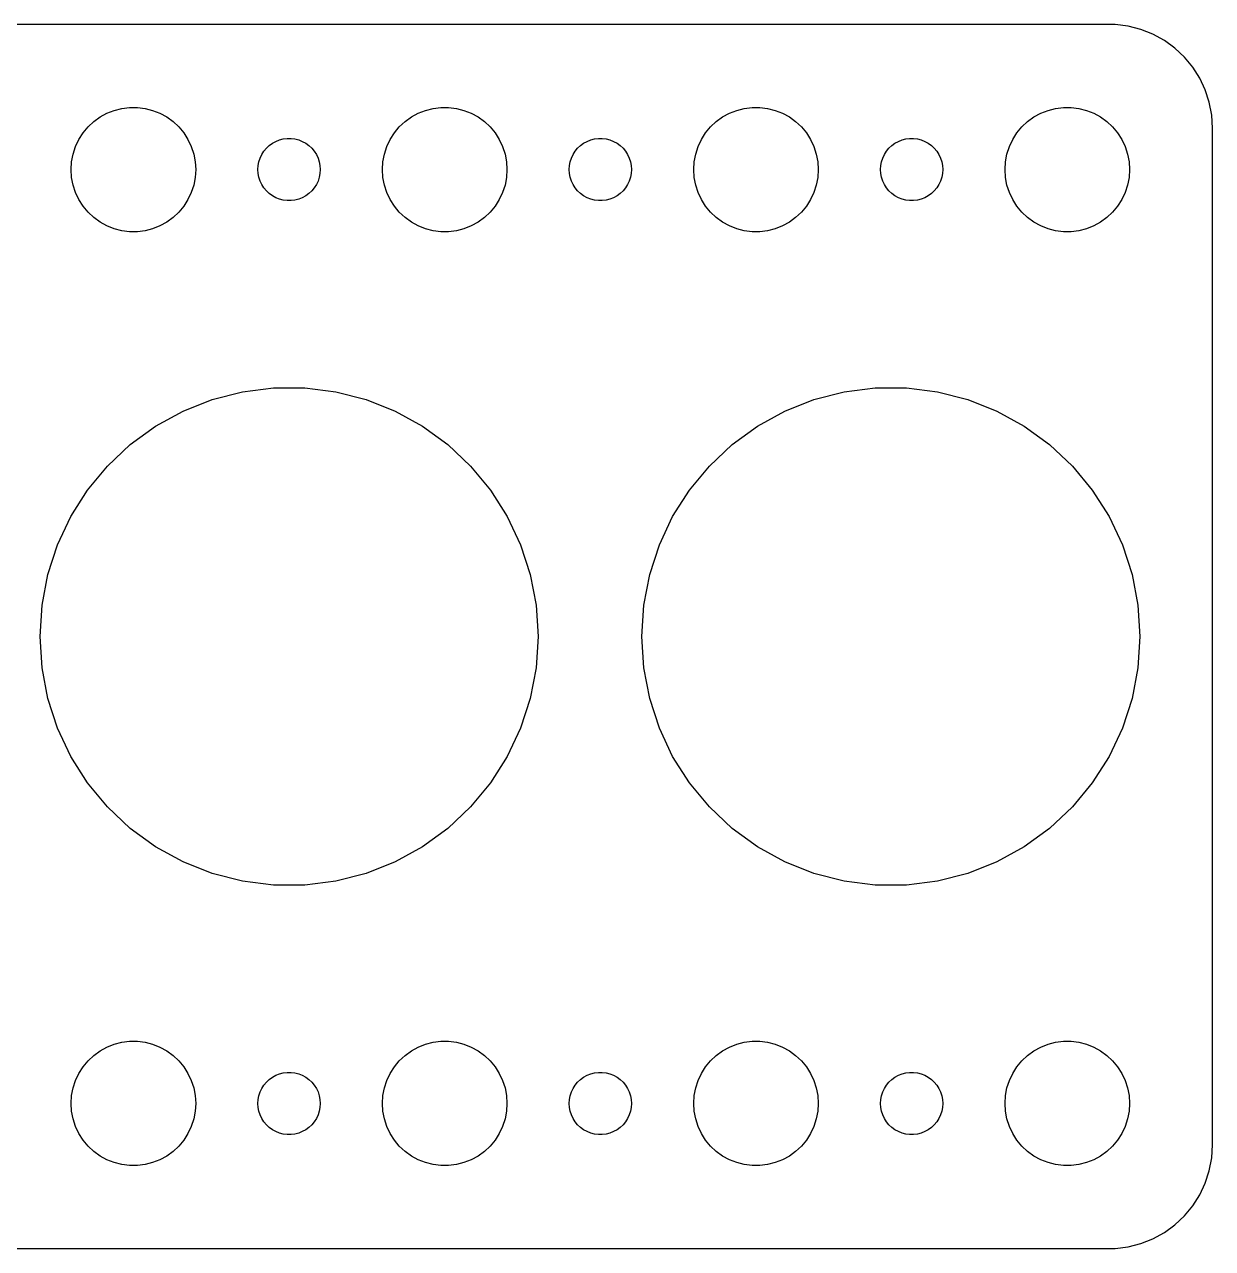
# Model space of a CAD drawing. Header units: metres. Extents: x -44.5 to 44.5, y -29.5 to 29.5.
# Drawn here: x -12.8 to 44.5, y -29.5 to 29.5 of the extents above; entities that cross this region are included whole.
import ezdxf

# ---------------------------------------------------------------- set-up
doc = ezdxf.new("R2010")
doc.units = ezdxf.units.M

msp = doc.modelspace()

# ---------------------------------------------------------------- linework, layer by layer
for p, q in [((39.8139, 29.4901), (-39.8139, 29.4901)), ((40.4369, 29.4114), (39.8139, 29.4901)), ((41.0451, 29.2553), (40.4369, 29.4114)), ((41.6289, 29.0241), (41.0451, 29.2553)), ((42.1791, 28.7216), (41.6289, 29.0241)), ((42.6871, 28.3526), (42.1791, 28.7216)), ((43.1448, 27.9227), (42.6871, 28.3526)), ((43.5451, 27.4389), (43.1448, 27.9227)), ((43.8815, 26.9088), (43.5451, 27.4389)), ((44.1489, 26.3406), (43.8815, 26.9088)), ((44.3429, 25.7434), (44.1489, 26.3406)), ((-8.42705, 25.3532), (-8.06213, 25.4469)), ((-8.06213, 25.4469), (-7.68837, 25.4941)), ((-7.68837, 25.4941), (-7.31161, 25.4941)), ((-7.31161, 25.4941), (-6.93785, 25.4469)), ((-6.93785, 25.4469), (-6.57294, 25.3532)), ((6.57294, 25.3532), (6.93785, 25.4469)), ((6.93785, 25.4469), (7.31161, 25.4941)), ((7.31161, 25.4941), (7.68837, 25.4941)), ((7.68837, 25.4941), (8.06213, 25.4469)), ((8.06213, 25.4469), (8.42705, 25.3532)), ((21.5729, 25.3532), (21.9379, 25.4469)), ((21.9379, 25.4469), (22.3116, 25.4941)), ((22.3116, 25.4941), (22.6884, 25.4941)), ((22.6884, 25.4941), (23.0621, 25.4469)), ((23.0621, 25.4469), (23.427, 25.3532)), ((36.5729, 25.3532), (36.9379, 25.4469)), ((36.9379, 25.4469), (37.3116, 25.4941)), ((37.3116, 25.4941), (37.6884, 25.4941)), ((37.6884, 25.4941), (38.0621, 25.4469)), ((38.0621, 25.4469), (38.427, 25.3532)), ((44.4606, 25.1267), (44.3429, 25.7434)), ((-9.6869, 24.5536), (-9.41226, 24.8115)), ((-9.41226, 24.8115), (-9.10747, 25.033)), ((-9.10747, 25.033), (-8.77733, 25.2145)), ((-8.77733, 25.2145), (-8.42705, 25.3532)), ((-6.57294, 25.3532), (-6.22266, 25.2145)), ((-6.22266, 25.2145), (-5.89252, 25.033)), ((-5.89252, 25.033), (-5.58772, 24.8115)), ((-5.58772, 24.8115), (-5.31308, 24.5536)), ((5.31308, 24.5536), (5.58772, 24.8115)), ((5.58772, 24.8115), (5.89252, 25.033)), ((5.89252, 25.033), (6.22266, 25.2145)), ((6.22266, 25.2145), (6.57294, 25.3532)), ((8.42705, 25.3532), (8.77733, 25.2145)), ((8.77733, 25.2145), (9.10747, 25.033)), ((9.10747, 25.033), (9.41226, 24.8115)), ((9.41226, 24.8115), (9.6869, 24.5536)), ((20.3131, 24.5536), (20.5877, 24.8115)), ((20.5877, 24.8115), (20.8925, 25.033)), ((20.8925, 25.033), (21.2227, 25.2145)), ((21.2227, 25.2145), (21.5729, 25.3532)), ((23.427, 25.3532), (23.7773, 25.2145)), ((23.7773, 25.2145), (24.1075, 25.033)), ((24.1075, 25.033), (24.4123, 24.8115)), ((24.4123, 24.8115), (24.6869, 24.5536)), ((35.3131, 24.5536), (35.5877, 24.8115)), ((35.5877, 24.8115), (35.8925, 25.033)), ((35.8925, 25.033), (36.2227, 25.2145)), ((36.2227, 25.2145), (36.5729, 25.3532)), ((38.427, 25.3532), (38.7773, 25.2145)), ((38.7773, 25.2145), (39.1075, 25.033)), ((39.1075, 25.033), (39.4123, 24.8115)), ((39.4123, 24.8115), (39.6869, 24.5536)), ((44.5, 24.5), (44.4606, 25.1267)), ((-10.1289, 23.9453), (-9.92705, 24.2634)), ((-9.92705, 24.2634), (-9.6869, 24.5536)), ((-5.31308, 24.5536), (-5.07294, 24.2634)), ((-5.07294, 24.2634), (-4.87108, 23.9453)), ((4.87108, 23.9453), (5.07294, 24.2634)), ((5.07294, 24.2634), (5.31308, 24.5536)), ((9.6869, 24.5536), (9.92705, 24.2634)), ((9.92705, 24.2634), (10.1289, 23.9453)), ((19.8711, 23.9453), (20.0729, 24.2634)), ((20.0729, 24.2634), (20.3131, 24.5536)), ((24.6869, 24.5536), (24.927, 24.2634)), ((24.927, 24.2634), (25.1289, 23.9453)), ((34.8711, 23.9453), (35.0729, 24.2634)), ((35.0729, 24.2634), (35.3131, 24.5536)), ((39.6869, 24.5536), (39.927, 24.2634)), ((39.927, 24.2634), (40.1289, 23.9453)), ((44.5, -24.5), (44.5, 24.5)), ((-10.4057, 23.2461), (-10.2893, 23.6044)), ((-10.2893, 23.6044), (-10.1289, 23.9453)), ((-4.87108, 23.9453), (-4.71066, 23.6044)), ((-4.71066, 23.6044), (-4.59424, 23.2461)), ((-1.09344, 23.5268), (-0.95613, 23.6558)), ((-0.95613, 23.6558), (-0.80373, 23.7665)), ((-0.80373, 23.7665), (-0.63866, 23.8572)), ((-0.63866, 23.8572), (-0.46352, 23.9266)), ((-0.46352, 23.9266), (-0.28107, 23.9734)), ((-0.28107, 23.9734), (-0.09418, 23.997)), ((-0.09418, 23.997), (0.09418, 23.997)), ((0.09418, 23.997), (0.28107, 23.9734)), ((0.28107, 23.9734), (0.46352, 23.9266)), ((0.46352, 23.9266), (0.63866, 23.8572)), ((0.63866, 23.8572), (0.80373, 23.7665)), ((0.80373, 23.7665), (0.95613, 23.6558)), ((0.95613, 23.6558), (1.09344, 23.5268)), ((4.59424, 23.2461), (4.71066, 23.6044)), ((4.71066, 23.6044), (4.87108, 23.9453)), ((10.1289, 23.9453), (10.2893, 23.6044)), ((10.2893, 23.6044), (10.4057, 23.2461)), ((13.9065, 23.5268), (14.0439, 23.6558)), ((14.0439, 23.6558), (14.1963, 23.7665)), ((14.1963, 23.7665), (14.3613, 23.8572)), ((14.3613, 23.8572), (14.5365, 23.9266)), ((14.5365, 23.9266), (14.7189, 23.9734)), ((14.7189, 23.9734), (14.9058, 23.997)), ((14.9058, 23.997), (15.0942, 23.997)), ((15.0942, 23.997), (15.2811, 23.9734)), ((15.2811, 23.9734), (15.4635, 23.9266)), ((15.4635, 23.9266), (15.6387, 23.8572)), ((15.6387, 23.8572), (15.8037, 23.7665)), ((15.8037, 23.7665), (15.9561, 23.6558)), ((15.9561, 23.6558), (16.0934, 23.5268)), ((19.5942, 23.2461), (19.7107, 23.6044)), ((19.7107, 23.6044), (19.8711, 23.9453)), ((25.1289, 23.9453), (25.2893, 23.6044)), ((25.2893, 23.6044), (25.4057, 23.2461)), ((28.9065, 23.5268), (29.0439, 23.6558)), ((29.0439, 23.6558), (29.1963, 23.7665)), ((29.1963, 23.7665), (29.3613, 23.8572)), ((29.3613, 23.8572), (29.5365, 23.9266)), ((29.5365, 23.9266), (29.7189, 23.9734)), ((29.7189, 23.9734), (29.9058, 23.997)), ((29.9058, 23.997), (30.0942, 23.997)), ((30.0942, 23.997), (30.2811, 23.9734)), ((30.2811, 23.9734), (30.4635, 23.9266)), ((30.4635, 23.9266), (30.6387, 23.8572)), ((30.6387, 23.8572), (30.8037, 23.7665)), ((30.8037, 23.7665), (30.9561, 23.6558)), ((30.9561, 23.6558), (31.0934, 23.5268)), ((34.5942, 23.2461), (34.7107, 23.6044)), ((34.7107, 23.6044), (34.8711, 23.9453)), ((40.1289, 23.9453), (40.2893, 23.6044)), ((40.2893, 23.6044), (40.4057, 23.2461)), ((-10.4763, 22.876), (-10.4057, 23.2461)), ((-4.59424, 23.2461), (-4.52365, 22.876)), ((-1.45287, 22.873), (-1.39465, 23.0522)), ((-1.39465, 23.0522), (-1.31445, 23.2226)), ((-1.31445, 23.2226), (-1.21352, 23.3817)), ((-1.21352, 23.3817), (-1.09344, 23.5268)), ((1.09344, 23.5268), (1.21352, 23.3817)), ((1.21352, 23.3817), (1.31445, 23.2226)), ((1.31445, 23.2226), (1.39465, 23.0522)), ((1.39465, 23.0522), (1.45287, 22.873)), ((4.52365, 22.876), (4.59424, 23.2461)), ((10.4057, 23.2461), (10.4763, 22.876)), ((13.5471, 22.873), (13.6053, 23.0522)), ((13.6053, 23.0522), (13.6855, 23.2226)), ((13.6855, 23.2226), (13.7865, 23.3817)), ((13.7865, 23.3817), (13.9065, 23.5268)), ((16.0934, 23.5268), (16.2135, 23.3817)), ((16.2135, 23.3817), (16.3145, 23.2226)), ((16.3145, 23.2226), (16.3947, 23.0522)), ((16.3947, 23.0522), (16.4529, 22.873)), ((19.5237, 22.876), (19.5942, 23.2461)), ((25.4057, 23.2461), (25.4763, 22.876)), ((28.5471, 22.873), (28.6053, 23.0522)), ((28.6053, 23.0522), (28.6855, 23.2226)), ((28.6855, 23.2226), (28.7865, 23.3817)), ((28.7865, 23.3817), (28.9065, 23.5268)), ((31.0934, 23.5268), (31.2135, 23.3817)), ((31.2135, 23.3817), (31.3145, 23.2226)), ((31.3145, 23.2226), (31.3947, 23.0522)), ((31.3947, 23.0522), (31.4529, 22.873)), ((34.5237, 22.876), (34.5942, 23.2461)), ((40.4057, 23.2461), (40.4763, 22.876)), ((-10.5, 22.5), (-10.4763, 22.876)), ((-10.4763, 22.124), (-10.5, 22.5)), ((-4.52365, 22.876), (-4.5, 22.5)), ((-4.5, 22.5), (-4.52365, 22.124)), ((-1.5, 22.5), (-1.48816, 22.688)), ((-1.48816, 22.312), (-1.5, 22.5)), ((-1.48816, 22.688), (-1.45287, 22.873)), ((1.45287, 22.873), (1.48816, 22.688)), ((1.48816, 22.688), (1.5, 22.5)), ((1.5, 22.5), (1.48816, 22.312)), ((4.5, 22.5), (4.52365, 22.876)), ((4.52365, 22.124), (4.5, 22.5)), ((10.4763, 22.876), (10.5, 22.5)), ((10.5, 22.5), (10.4763, 22.124)), ((13.5, 22.5), (13.5118, 22.688)), ((13.5118, 22.312), (13.5, 22.5)), ((13.5118, 22.688), (13.5471, 22.873)), ((16.4529, 22.873), (16.4882, 22.688)), ((16.4882, 22.688), (16.5, 22.5)), ((16.5, 22.5), (16.4882, 22.312)), ((19.5, 22.5), (19.5237, 22.876)), ((19.5237, 22.124), (19.5, 22.5)), ((25.4763, 22.876), (25.5, 22.5)), ((25.5, 22.5), (25.4763, 22.124)), ((28.5, 22.5), (28.5118, 22.688)), ((28.5118, 22.312), (28.5, 22.5)), ((28.5118, 22.688), (28.5471, 22.873)), ((31.4529, 22.873), (31.4882, 22.688)), ((31.4882, 22.688), (31.5, 22.5)), ((31.5, 22.5), (31.4882, 22.312)), ((34.5, 22.5), (34.5237, 22.876)), ((34.5237, 22.124), (34.5, 22.5)), ((40.4763, 22.876), (40.5, 22.5)), ((40.5, 22.5), (40.4763, 22.124)), ((-10.4057, 21.7539), (-10.4763, 22.124)), ((-4.52365, 22.124), (-4.59424, 21.7539)), ((-1.45287, 22.127), (-1.48816, 22.312)), ((-1.39465, 21.9478), (-1.45287, 22.127)), ((-1.31445, 21.7774), (-1.39465, 21.9478)), ((1.39465, 21.9478), (1.31445, 21.7774)), ((1.45287, 22.127), (1.39465, 21.9478)), ((1.48816, 22.312), (1.45287, 22.127)), ((4.59424, 21.7539), (4.52365, 22.124)), ((10.4763, 22.124), (10.4057, 21.7539)), ((13.5471, 22.127), (13.5118, 22.312)), ((13.6053, 21.9478), (13.5471, 22.127)), ((13.6855, 21.7774), (13.6053, 21.9478)), ((16.3947, 21.9478), (16.3145, 21.7774)), ((16.4529, 22.127), (16.3947, 21.9478)), ((16.4882, 22.312), (16.4529, 22.127)), ((19.5942, 21.7539), (19.5237, 22.124)), ((25.4763, 22.124), (25.4057, 21.7539)), ((28.5471, 22.127), (28.5118, 22.312)), ((28.6053, 21.9478), (28.5471, 22.127)), ((28.6855, 21.7774), (28.6053, 21.9478)), ((31.3947, 21.9478), (31.3145, 21.7774)), ((31.4529, 22.127), (31.3947, 21.9478)), ((31.4882, 22.312), (31.4529, 22.127)), ((34.5942, 21.7539), (34.5237, 22.124)), ((40.4763, 22.124), (40.4057, 21.7539)), ((-10.2893, 21.3956), (-10.4057, 21.7539)), ((-10.1289, 21.0547), (-10.2893, 21.3956)), ((-4.71066, 21.3956), (-4.87108, 21.0547)), ((-4.59424, 21.7539), (-4.71066, 21.3956)), ((-1.21352, 21.6183), (-1.31445, 21.7774)), ((-1.09344, 21.4732), (-1.21352, 21.6183)), ((-0.95613, 21.3442), (-1.09344, 21.4732)), ((-0.80373, 21.2335), (-0.95613, 21.3442)), ((-0.63866, 21.1427), (-0.80373, 21.2335)), ((0.80373, 21.2335), (0.63866, 21.1427)), ((0.95613, 21.3442), (0.80373, 21.2335)), ((1.09344, 21.4732), (0.95613, 21.3442)), ((1.21352, 21.6183), (1.09344, 21.4732)), ((1.31445, 21.7774), (1.21352, 21.6183)), ((4.71066, 21.3956), (4.59424, 21.7539)), ((4.87108, 21.0547), (4.71066, 21.3956)), ((10.2893, 21.3956), (10.1289, 21.0547)), ((10.4057, 21.7539), (10.2893, 21.3956)), ((13.7865, 21.6183), (13.6855, 21.7774)), ((13.9065, 21.4732), (13.7865, 21.6183)), ((14.0439, 21.3442), (13.9065, 21.4732)), ((14.1963, 21.2335), (14.0439, 21.3442)), ((14.3613, 21.1427), (14.1963, 21.2335)), ((15.8037, 21.2335), (15.6387, 21.1427)), ((15.9561, 21.3442), (15.8037, 21.2335)), ((16.0934, 21.4732), (15.9561, 21.3442)), ((16.2135, 21.6183), (16.0934, 21.4732)), ((16.3145, 21.7774), (16.2135, 21.6183)), ((19.7107, 21.3956), (19.5942, 21.7539)), ((19.8711, 21.0547), (19.7107, 21.3956)), ((25.2893, 21.3956), (25.1289, 21.0547)), ((25.4057, 21.7539), (25.2893, 21.3956)), ((28.7865, 21.6183), (28.6855, 21.7774)), ((28.9065, 21.4732), (28.7865, 21.6183)), ((29.0439, 21.3442), (28.9065, 21.4732)), ((29.1963, 21.2335), (29.0439, 21.3442)), ((29.3613, 21.1427), (29.1963, 21.2335)), ((30.8037, 21.2335), (30.6387, 21.1427)), ((30.9561, 21.3442), (30.8037, 21.2335)), ((31.0934, 21.4732), (30.9561, 21.3442)), ((31.2135, 21.6183), (31.0934, 21.4732)), ((31.3145, 21.7774), (31.2135, 21.6183)), ((34.7107, 21.3956), (34.5942, 21.7539)), ((34.8711, 21.0547), (34.7107, 21.3956)), ((40.2893, 21.3956), (40.1289, 21.0547)), ((40.4057, 21.7539), (40.2893, 21.3956)), ((-9.92705, 20.7366), (-10.1289, 21.0547)), ((-9.6869, 20.4464), (-9.92705, 20.7366)), ((-5.07294, 20.7366), (-5.31308, 20.4464)), ((-4.87108, 21.0547), (-5.07294, 20.7366)), ((-0.46352, 21.0734), (-0.63866, 21.1427)), ((-0.28107, 21.0266), (-0.46352, 21.0734)), ((-0.09418, 21.003), (-0.28107, 21.0266)), ((0.09418, 21.003), (-0.09418, 21.003)), ((0.28107, 21.0266), (0.09418, 21.003)), ((0.46352, 21.0734), (0.28107, 21.0266)), ((0.63866, 21.1427), (0.46352, 21.0734)), ((5.07294, 20.7366), (4.87108, 21.0547)), ((5.31308, 20.4464), (5.07294, 20.7366)), ((9.92705, 20.7366), (9.6869, 20.4464)), ((10.1289, 21.0547), (9.92705, 20.7366)), ((14.5365, 21.0734), (14.3613, 21.1427)), ((14.7189, 21.0266), (14.5365, 21.0734)), ((14.9058, 21.003), (14.7189, 21.0266)), ((15.0942, 21.003), (14.9058, 21.003)), ((15.2811, 21.0266), (15.0942, 21.003)), ((15.4635, 21.0734), (15.2811, 21.0266)), ((15.6387, 21.1427), (15.4635, 21.0734)), ((20.0729, 20.7366), (19.8711, 21.0547)), ((20.3131, 20.4464), (20.0729, 20.7366)), ((24.927, 20.7366), (24.6869, 20.4464)), ((25.1289, 21.0547), (24.927, 20.7366)), ((29.5365, 21.0734), (29.3613, 21.1427)), ((29.7189, 21.0266), (29.5365, 21.0734)), ((29.9058, 21.003), (29.7189, 21.0266)), ((30.0942, 21.003), (29.9058, 21.003)), ((30.2811, 21.0266), (30.0942, 21.003)), ((30.4635, 21.0734), (30.2811, 21.0266)), ((30.6387, 21.1427), (30.4635, 21.0734)), ((35.0729, 20.7366), (34.8711, 21.0547)), ((35.3131, 20.4464), (35.0729, 20.7366)), ((39.927, 20.7366), (39.6869, 20.4464)), ((40.1289, 21.0547), (39.927, 20.7366)), ((-9.41226, 20.1884), (-9.6869, 20.4464)), ((-9.10747, 19.967), (-9.41226, 20.1884)), ((-5.58772, 20.1884), (-5.89252, 19.967)), ((-5.31308, 20.4464), (-5.58772, 20.1884)), ((5.58772, 20.1884), (5.31308, 20.4464)), ((5.89252, 19.967), (5.58772, 20.1884)), ((9.41226, 20.1884), (9.10747, 19.967)), ((9.6869, 20.4464), (9.41226, 20.1884)), ((20.5877, 20.1884), (20.3131, 20.4464)), ((20.8925, 19.967), (20.5877, 20.1884)), ((24.4123, 20.1884), (24.1075, 19.967)), ((24.6869, 20.4464), (24.4123, 20.1884)), ((35.5877, 20.1884), (35.3131, 20.4464)), ((35.8925, 19.967), (35.5877, 20.1884)), ((39.4123, 20.1884), (39.1075, 19.967)), ((39.6869, 20.4464), (39.4123, 20.1884)), ((-8.77733, 19.7855), (-9.10747, 19.967)), ((-8.42705, 19.6468), (-8.77733, 19.7855)), ((-8.06213, 19.5531), (-8.42705, 19.6468)), ((-7.68837, 19.5059), (-8.06213, 19.5531)), ((-7.31161, 19.5059), (-7.68837, 19.5059)), ((-6.93785, 19.5531), (-7.31161, 19.5059)), ((-6.57294, 19.6468), (-6.93785, 19.5531)), ((-6.22266, 19.7855), (-6.57294, 19.6468)), ((-5.89252, 19.967), (-6.22266, 19.7855)), ((6.22266, 19.7855), (5.89252, 19.967)), ((6.57294, 19.6468), (6.22266, 19.7855)), ((6.93785, 19.5531), (6.57294, 19.6468)), ((7.31161, 19.5059), (6.93785, 19.5531)), ((7.68837, 19.5059), (7.31161, 19.5059)), ((8.06213, 19.5531), (7.68837, 19.5059)), ((8.42705, 19.6468), (8.06213, 19.5531)), ((8.77733, 19.7855), (8.42705, 19.6468)), ((9.10747, 19.967), (8.77733, 19.7855)), ((21.2227, 19.7855), (20.8925, 19.967)), ((21.5729, 19.6468), (21.2227, 19.7855)), ((21.9379, 19.5531), (21.5729, 19.6468)), ((22.3116, 19.5059), (21.9379, 19.5531)), ((22.6884, 19.5059), (22.3116, 19.5059)), ((23.0621, 19.5531), (22.6884, 19.5059)), ((23.427, 19.6468), (23.0621, 19.5531)), ((23.7773, 19.7855), (23.427, 19.6468)), ((24.1075, 19.967), (23.7773, 19.7855)), ((36.2227, 19.7855), (35.8925, 19.967)), ((36.5729, 19.6468), (36.2227, 19.7855)), ((36.9379, 19.5531), (36.5729, 19.6468)), ((37.3116, 19.5059), (36.9379, 19.5531)), ((37.6884, 19.5059), (37.3116, 19.5059)), ((38.0621, 19.5531), (37.6884, 19.5059)), ((38.427, 19.6468), (38.0621, 19.5531)), ((38.7773, 19.7855), (38.427, 19.6468)), ((39.1075, 19.967), (38.7773, 19.7855)), ((-2.24857, 11.7874), (-0.75348, 11.9763)), ((-0.75348, 11.9763), (0.75348, 11.9763)), ((0.75348, 11.9763), (2.24857, 11.7874)), ((26.7514, 11.7874), (28.2465, 11.9763)), ((28.2465, 11.9763), (29.7535, 11.9763)), ((29.7535, 11.9763), (31.2486, 11.7874)), ((-5.10934, 10.8579), (-3.70819, 11.4127)), ((-3.70819, 11.4127), (-2.24857, 11.7874)), ((2.24857, 11.7874), (3.70819, 11.4127)), ((3.70819, 11.4127), (5.10934, 10.8579)), ((23.8906, 10.8579), (25.2918, 11.4127)), ((25.2918, 11.4127), (26.7514, 11.7874)), ((31.2486, 11.7874), (32.7082, 11.4127)), ((32.7082, 11.4127), (34.1093, 10.8579)), ((-6.42992, 10.1319), (-5.10934, 10.8579)), ((5.10934, 10.8579), (6.42992, 10.1319)), ((22.5701, 10.1319), (23.8906, 10.8579)), ((34.1093, 10.8579), (35.4299, 10.1319)), ((-7.64908, 9.24615), (-6.42992, 10.1319)), ((6.42992, 10.1319), (7.64908, 9.24615)), ((21.3509, 9.24615), (22.5701, 10.1319)), ((35.4299, 10.1319), (36.6491, 9.24615)), ((-8.74762, 8.21455), (-7.64908, 9.24615)), ((7.64908, 9.24615), (8.74762, 8.21455)), ((20.2524, 8.21455), (21.3509, 9.24615)), ((36.6491, 9.24615), (37.7476, 8.21455)), ((-9.70819, 7.05342), (-8.74762, 8.21455)), ((8.74762, 8.21455), (9.70819, 7.05342)), ((19.2918, 7.05342), (20.2524, 8.21455)), ((37.7476, 8.21455), (38.7082, 7.05342)), ((-10.5157, 5.78104), (-9.70819, 7.05342)), ((9.70819, 7.05342), (10.5157, 5.78104)), ((18.4843, 5.78104), (19.2918, 7.05342)), ((38.7082, 7.05342), (39.5157, 5.78104)), ((-11.1573, 4.41748), (-10.5157, 5.78104)), ((10.5157, 5.78104), (11.1573, 4.41748)), ((17.8427, 4.41748), (18.4843, 5.78104)), ((39.5157, 5.78104), (40.1573, 4.41748)), ((-11.623, 2.98427), (-11.1573, 4.41748)), ((11.1573, 4.41748), (11.623, 2.98427)), ((17.377, 2.98427), (17.8427, 4.41748)), ((40.1573, 4.41748), (40.623, 2.98427)), ((-11.9054, 1.504), (-11.623, 2.98427)), ((11.623, 2.98427), (11.9054, 1.504)), ((17.0946, 1.504), (17.377, 2.98427)), ((40.623, 2.98427), (40.9054, 1.504)), ((-12, 0), (-11.9054, 1.504)), ((11.9054, 1.504), (12, 0)), ((17, 0), (17.0946, 1.504)), ((40.9054, 1.504), (41, 0)), ((-11.9054, -1.504), (-12, 0)), ((12, 0), (11.9054, -1.504)), ((17.0946, -1.504), (17, 0)), ((41, 0), (40.9054, -1.504)), ((-11.623, -2.98427), (-11.9054, -1.504)), ((11.9054, -1.504), (11.623, -2.98427)), ((17.377, -2.98427), (17.0946, -1.504)), ((40.9054, -1.504), (40.623, -2.98427)), ((-11.1573, -4.41748), (-11.623, -2.98427)), ((11.623, -2.98427), (11.1573, -4.41748)), ((17.8427, -4.41748), (17.377, -2.98427)), ((40.623, -2.98427), (40.1573, -4.41748)), ((-10.5157, -5.78104), (-11.1573, -4.41748)), ((11.1573, -4.41748), (10.5157, -5.78104)), ((18.4843, -5.78104), (17.8427, -4.41748)), ((40.1573, -4.41748), (39.5157, -5.78104)), ((-9.70819, -7.05342), (-10.5157, -5.78104)), ((10.5157, -5.78104), (9.70819, -7.05342)), ((19.2918, -7.05342), (18.4843, -5.78104)), ((39.5157, -5.78104), (38.7082, -7.05342)), ((-8.74762, -8.21455), (-9.70819, -7.05342)), ((9.70819, -7.05342), (8.74762, -8.21455)), ((20.2524, -8.21455), (19.2918, -7.05342)), ((38.7082, -7.05342), (37.7476, -8.21455)), ((-7.64908, -9.24615), (-8.74762, -8.21455)), ((8.74762, -8.21455), (7.64908, -9.24615)), ((21.3509, -9.24615), (20.2524, -8.21455)), ((37.7476, -8.21455), (36.6491, -9.24615)), ((-6.42992, -10.1319), (-7.64908, -9.24615)), ((7.64908, -9.24615), (6.42992, -10.1319)), ((22.5701, -10.1319), (21.3509, -9.24615)), ((36.6491, -9.24615), (35.4299, -10.1319)), ((-5.10934, -10.8579), (-6.42992, -10.1319)), ((6.42992, -10.1319), (5.10934, -10.8579)), ((23.8906, -10.8579), (22.5701, -10.1319)), ((35.4299, -10.1319), (34.1093, -10.8579)), ((-3.70819, -11.4127), (-5.10934, -10.8579)), ((5.10934, -10.8579), (3.70819, -11.4127)), ((25.2918, -11.4127), (23.8906, -10.8579)), ((34.1093, -10.8579), (32.7082, -11.4127)), ((-2.24857, -11.7874), (-3.70819, -11.4127)), ((-0.75348, -11.9763), (-2.24857, -11.7874)), ((2.24857, -11.7874), (0.75348, -11.9763)), ((3.70819, -11.4127), (2.24857, -11.7874)), ((26.7514, -11.7874), (25.2918, -11.4127)), ((28.2465, -11.9763), (26.7514, -11.7874)), ((31.2486, -11.7874), (29.7535, -11.9763)), ((32.7082, -11.4127), (31.2486, -11.7874)), ((0.75348, -11.9763), (-0.75348, -11.9763)), ((29.7535, -11.9763), (28.2465, -11.9763)), ((-9.41226, -20.1884), (-9.10747, -19.967)), ((-9.10747, -19.967), (-8.77733, -19.7855)), ((-8.77733, -19.7855), (-8.42705, -19.6468)), ((-8.42705, -19.6468), (-8.06213, -19.5531)), ((-8.06213, -19.5531), (-7.68837, -19.5059)), ((-7.68837, -19.5059), (-7.31161, -19.5059)), ((-7.31161, -19.5059), (-6.93785, -19.5531)), ((-6.93785, -19.5531), (-6.57294, -19.6468)), ((-6.57294, -19.6468), (-6.22266, -19.7855)), ((-6.22266, -19.7855), (-5.89252, -19.967)), ((-5.89252, -19.967), (-5.58772, -20.1884)), ((5.58772, -20.1884), (5.89252, -19.967)), ((5.89252, -19.967), (6.22266, -19.7855)), ((6.22266, -19.7855), (6.57294, -19.6468)), ((6.57294, -19.6468), (6.93785, -19.5531)), ((6.93785, -19.5531), (7.31161, -19.5059)), ((7.31161, -19.5059), (7.68837, -19.5059)), ((7.68837, -19.5059), (8.06213, -19.5531)), ((8.06213, -19.5531), (8.42705, -19.6468)), ((8.42705, -19.6468), (8.77733, -19.7855)), ((8.77733, -19.7855), (9.10747, -19.967)), ((9.10747, -19.967), (9.41226, -20.1884)), ((20.5877, -20.1884), (20.8925, -19.967)), ((20.8925, -19.967), (21.2227, -19.7855)), ((21.2227, -19.7855), (21.5729, -19.6468)), ((21.5729, -19.6468), (21.9379, -19.5531)), ((21.9379, -19.5531), (22.3116, -19.5059)), ((22.3116, -19.5059), (22.6884, -19.5059)), ((22.6884, -19.5059), (23.0621, -19.5531)), ((23.0621, -19.5531), (23.427, -19.6468)), ((23.427, -19.6468), (23.7773, -19.7855)), ((23.7773, -19.7855), (24.1075, -19.967)), ((24.1075, -19.967), (24.4123, -20.1884)), ((35.5877, -20.1884), (35.8925, -19.967)), ((35.8925, -19.967), (36.2227, -19.7855)), ((36.2227, -19.7855), (36.5729, -19.6468)), ((36.5729, -19.6468), (36.9379, -19.5531)), ((36.9379, -19.5531), (37.3116, -19.5059)), ((37.3116, -19.5059), (37.6884, -19.5059)), ((37.6884, -19.5059), (38.0621, -19.5531)), ((38.0621, -19.5531), (38.427, -19.6468)), ((38.427, -19.6468), (38.7773, -19.7855)), ((38.7773, -19.7855), (39.1075, -19.967)), ((39.1075, -19.967), (39.4123, -20.1884)), ((-9.92705, -20.7366), (-9.6869, -20.4464)), ((-9.6869, -20.4464), (-9.41226, -20.1884)), ((-5.58772, -20.1884), (-5.31308, -20.4464)), ((-5.31308, -20.4464), (-5.07294, -20.7366)), ((5.07294, -20.7366), (5.31308, -20.4464)), ((5.31308, -20.4464), (5.58772, -20.1884)), ((9.41226, -20.1884), (9.6869, -20.4464)), ((9.6869, -20.4464), (9.92705, -20.7366)), ((20.0729, -20.7366), (20.3131, -20.4464)), ((20.3131, -20.4464), (20.5877, -20.1884)), ((24.4123, -20.1884), (24.6869, -20.4464)), ((24.6869, -20.4464), (24.927, -20.7366)), ((35.0729, -20.7366), (35.3131, -20.4464)), ((35.3131, -20.4464), (35.5877, -20.1884)), ((39.4123, -20.1884), (39.6869, -20.4464)), ((39.6869, -20.4464), (39.927, -20.7366)), ((-10.2893, -21.3956), (-10.1289, -21.0547)), ((-10.1289, -21.0547), (-9.92705, -20.7366)), ((-5.07294, -20.7366), (-4.87108, -21.0547)), ((-4.87108, -21.0547), (-4.71066, -21.3956)), ((-0.80373, -21.2335), (-0.63866, -21.1427)), ((-0.63866, -21.1427), (-0.46352, -21.0734)), ((-0.46352, -21.0734), (-0.28107, -21.0266)), ((-0.28107, -21.0266), (-0.09418, -21.003)), ((-0.09418, -21.003), (0.09418, -21.003)), ((0.09418, -21.003), (0.28107, -21.0266)), ((0.28107, -21.0266), (0.46352, -21.0734)), ((0.46352, -21.0734), (0.63866, -21.1427)), ((0.63866, -21.1427), (0.80373, -21.2335)), ((4.71066, -21.3956), (4.87108, -21.0547)), ((4.87108, -21.0547), (5.07294, -20.7366)), ((9.92705, -20.7366), (10.1289, -21.0547)), ((10.1289, -21.0547), (10.2893, -21.3956)), ((14.1963, -21.2335), (14.3613, -21.1427)), ((14.3613, -21.1427), (14.5365, -21.0734)), ((14.5365, -21.0734), (14.7189, -21.0266)), ((14.7189, -21.0266), (14.9058, -21.003)), ((14.9058, -21.003), (15.0942, -21.003)), ((15.0942, -21.003), (15.2811, -21.0266)), ((15.2811, -21.0266), (15.4635, -21.0734)), ((15.4635, -21.0734), (15.6387, -21.1427)), ((15.6387, -21.1427), (15.8037, -21.2335)), ((19.7107, -21.3956), (19.8711, -21.0547)), ((19.8711, -21.0547), (20.0729, -20.7366)), ((24.927, -20.7366), (25.1289, -21.0547)), ((25.1289, -21.0547), (25.2893, -21.3956)), ((29.1963, -21.2335), (29.3613, -21.1427)), ((29.3613, -21.1427), (29.5365, -21.0734)), ((29.5365, -21.0734), (29.7189, -21.0266)), ((29.7189, -21.0266), (29.9058, -21.003)), ((29.9058, -21.003), (30.0942, -21.003)), ((30.0942, -21.003), (30.2811, -21.0266)), ((30.2811, -21.0266), (30.4635, -21.0734)), ((30.4635, -21.0734), (30.6387, -21.1427)), ((30.6387, -21.1427), (30.8037, -21.2335)), ((34.7107, -21.3956), (34.8711, -21.0547)), ((34.8711, -21.0547), (35.0729, -20.7366)), ((39.927, -20.7366), (40.1289, -21.0547)), ((40.1289, -21.0547), (40.2893, -21.3956)), ((-10.4763, -22.124), (-10.4057, -21.7539)), ((-10.4057, -21.7539), (-10.2893, -21.3956)), ((-4.71066, -21.3956), (-4.59424, -21.7539)), ((-4.59424, -21.7539), (-4.52365, -22.124)), ((-1.39465, -21.9478), (-1.31445, -21.7774)), ((-1.31445, -21.7774), (-1.21352, -21.6183)), ((-1.21352, -21.6183), (-1.09344, -21.4732)), ((-1.09344, -21.4732), (-0.95613, -21.3442)), ((-0.95613, -21.3442), (-0.80373, -21.2335)), ((0.80373, -21.2335), (0.95613, -21.3442)), ((0.95613, -21.3442), (1.09344, -21.4732)), ((1.09344, -21.4732), (1.21352, -21.6183)), ((1.21352, -21.6183), (1.31445, -21.7774)), ((1.31445, -21.7774), (1.39465, -21.9478)), ((4.52365, -22.124), (4.59424, -21.7539)), ((4.59424, -21.7539), (4.71066, -21.3956)), ((10.2893, -21.3956), (10.4057, -21.7539)), ((10.4057, -21.7539), (10.4763, -22.124)), ((13.6053, -21.9478), (13.6855, -21.7774)), ((13.6855, -21.7774), (13.7865, -21.6183)), ((13.7865, -21.6183), (13.9065, -21.4732)), ((13.9065, -21.4732), (14.0439, -21.3442)), ((14.0439, -21.3442), (14.1963, -21.2335)), ((15.8037, -21.2335), (15.9561, -21.3442)), ((15.9561, -21.3442), (16.0934, -21.4732)), ((16.0934, -21.4732), (16.2135, -21.6183)), ((16.2135, -21.6183), (16.3145, -21.7774)), ((16.3145, -21.7774), (16.3947, -21.9478)), ((19.5237, -22.124), (19.5942, -21.7539)), ((19.5942, -21.7539), (19.7107, -21.3956)), ((25.2893, -21.3956), (25.4057, -21.7539)), ((25.4057, -21.7539), (25.4763, -22.124)), ((28.6053, -21.9478), (28.6855, -21.7774)), ((28.6855, -21.7774), (28.7865, -21.6183)), ((28.7865, -21.6183), (28.9065, -21.4732)), ((28.9065, -21.4732), (29.0439, -21.3442)), ((29.0439, -21.3442), (29.1963, -21.2335)), ((30.8037, -21.2335), (30.9561, -21.3442)), ((30.9561, -21.3442), (31.0934, -21.4732)), ((31.0934, -21.4732), (31.2135, -21.6183)), ((31.2135, -21.6183), (31.3145, -21.7774)), ((31.3145, -21.7774), (31.3947, -21.9478)), ((34.5237, -22.124), (34.5942, -21.7539)), ((34.5942, -21.7539), (34.7107, -21.3956)), ((40.2893, -21.3956), (40.4057, -21.7539)), ((40.4057, -21.7539), (40.4763, -22.124)), ((-10.5, -22.5), (-10.4763, -22.124)), ((-4.52365, -22.124), (-4.5, -22.5)), ((-1.5, -22.5), (-1.48816, -22.312)), ((-1.48816, -22.312), (-1.45287, -22.127)), ((-1.45287, -22.127), (-1.39465, -21.9478)), ((1.39465, -21.9478), (1.45287, -22.127)), ((1.45287, -22.127), (1.48816, -22.312)), ((1.48816, -22.312), (1.5, -22.5)), ((4.5, -22.5), (4.52365, -22.124)), ((10.4763, -22.124), (10.5, -22.5)), ((13.5, -22.5), (13.5118, -22.312)), ((13.5118, -22.312), (13.5471, -22.127)), ((13.5471, -22.127), (13.6053, -21.9478)), ((16.3947, -21.9478), (16.4529, -22.127)), ((16.4529, -22.127), (16.4882, -22.312)), ((16.4882, -22.312), (16.5, -22.5)), ((19.5, -22.5), (19.5237, -22.124)), ((25.4763, -22.124), (25.5, -22.5)), ((28.5, -22.5), (28.5118, -22.312)), ((28.5118, -22.312), (28.5471, -22.127)), ((28.5471, -22.127), (28.6053, -21.9478)), ((31.3947, -21.9478), (31.4529, -22.127)), ((31.4529, -22.127), (31.4882, -22.312)), ((31.4882, -22.312), (31.5, -22.5)), ((34.5, -22.5), (34.5237, -22.124)), ((40.4763, -22.124), (40.5, -22.5)), ((-10.4763, -22.876), (-10.5, -22.5)), ((-10.4057, -23.2461), (-10.4763, -22.876)), ((-4.52365, -22.876), (-4.59424, -23.2461)), ((-4.5, -22.5), (-4.52365, -22.876)), ((-1.48816, -22.688), (-1.5, -22.5)), ((-1.45287, -22.873), (-1.48816, -22.688)), ((-1.39465, -23.0522), (-1.45287, -22.873)), ((1.45287, -22.873), (1.39465, -23.0522)), ((1.48816, -22.688), (1.45287, -22.873)), ((1.5, -22.5), (1.48816, -22.688)), ((4.52365, -22.876), (4.5, -22.5)), ((4.59424, -23.2461), (4.52365, -22.876)), ((10.4763, -22.876), (10.4057, -23.2461)), ((10.5, -22.5), (10.4763, -22.876)), ((13.5118, -22.688), (13.5, -22.5)), ((13.5471, -22.873), (13.5118, -22.688)), ((13.6053, -23.0522), (13.5471, -22.873)), ((16.4529, -22.873), (16.3947, -23.0522)), ((16.4882, -22.688), (16.4529, -22.873)), ((16.5, -22.5), (16.4882, -22.688)), ((19.5237, -22.876), (19.5, -22.5)), ((19.5942, -23.2461), (19.5237, -22.876)), ((25.4763, -22.876), (25.4057, -23.2461)), ((25.5, -22.5), (25.4763, -22.876)), ((28.5118, -22.688), (28.5, -22.5)), ((28.5471, -22.873), (28.5118, -22.688)), ((28.6053, -23.0522), (28.5471, -22.873)), ((31.4529, -22.873), (31.3947, -23.0522)), ((31.4882, -22.688), (31.4529, -22.873)), ((31.5, -22.5), (31.4882, -22.688)), ((34.5237, -22.876), (34.5, -22.5)), ((34.5942, -23.2461), (34.5237, -22.876)), ((40.4763, -22.876), (40.4057, -23.2461)), ((40.5, -22.5), (40.4763, -22.876)), ((-10.2893, -23.6044), (-10.4057, -23.2461)), ((-4.59424, -23.2461), (-4.71066, -23.6044)), ((-1.31445, -23.2226), (-1.39465, -23.0522)), ((-1.21352, -23.3817), (-1.31445, -23.2226)), ((-1.09344, -23.5268), (-1.21352, -23.3817)), ((-0.95613, -23.6558), (-1.09344, -23.5268)), ((1.09344, -23.5268), (0.95613, -23.6558)), ((1.21352, -23.3817), (1.09344, -23.5268)), ((1.31445, -23.2226), (1.21352, -23.3817)), ((1.39465, -23.0522), (1.31445, -23.2226)), ((4.71066, -23.6044), (4.59424, -23.2461)), ((10.4057, -23.2461), (10.2893, -23.6044)), ((13.6855, -23.2226), (13.6053, -23.0522)), ((13.7865, -23.3817), (13.6855, -23.2226)), ((13.9065, -23.5268), (13.7865, -23.3817)), ((14.0439, -23.6558), (13.9065, -23.5268)), ((16.0934, -23.5268), (15.9561, -23.6558)), ((16.2135, -23.3817), (16.0934, -23.5268)), ((16.3145, -23.2226), (16.2135, -23.3817)), ((16.3947, -23.0522), (16.3145, -23.2226)), ((19.7107, -23.6044), (19.5942, -23.2461)), ((25.4057, -23.2461), (25.2893, -23.6044)), ((28.6855, -23.2226), (28.6053, -23.0522)), ((28.7865, -23.3817), (28.6855, -23.2226)), ((28.9065, -23.5268), (28.7865, -23.3817)), ((29.0439, -23.6558), (28.9065, -23.5268)), ((31.0934, -23.5268), (30.9561, -23.6558)), ((31.2135, -23.3817), (31.0934, -23.5268)), ((31.3145, -23.2226), (31.2135, -23.3817)), ((31.3947, -23.0522), (31.3145, -23.2226)), ((34.7107, -23.6044), (34.5942, -23.2461)), ((40.4057, -23.2461), (40.2893, -23.6044)), ((-10.1289, -23.9453), (-10.2893, -23.6044)), ((-9.92705, -24.2634), (-10.1289, -23.9453)), ((-4.87108, -23.9453), (-5.07294, -24.2634)), ((-4.71066, -23.6044), (-4.87108, -23.9453)), ((-0.80373, -23.7665), (-0.95613, -23.6558)), ((-0.63866, -23.8572), (-0.80373, -23.7665)), ((-0.46352, -23.9266), (-0.63866, -23.8572)), ((-0.28107, -23.9734), (-0.46352, -23.9266)), ((-0.09418, -23.997), (-0.28107, -23.9734)), ((0.09418, -23.997), (-0.09418, -23.997)), ((0.28107, -23.9734), (0.09418, -23.997)), ((0.46352, -23.9266), (0.28107, -23.9734)), ((0.63866, -23.8572), (0.46352, -23.9266)), ((0.80373, -23.7665), (0.63866, -23.8572)), ((0.95613, -23.6558), (0.80373, -23.7665)), ((4.87108, -23.9453), (4.71066, -23.6044)), ((5.07294, -24.2634), (4.87108, -23.9453)), ((10.1289, -23.9453), (9.92705, -24.2634)), ((10.2893, -23.6044), (10.1289, -23.9453)), ((14.1963, -23.7665), (14.0439, -23.6558)), ((14.3613, -23.8572), (14.1963, -23.7665)), ((14.5365, -23.9266), (14.3613, -23.8572)), ((14.7189, -23.9734), (14.5365, -23.9266)), ((14.9058, -23.997), (14.7189, -23.9734)), ((15.0942, -23.997), (14.9058, -23.997)), ((15.2811, -23.9734), (15.0942, -23.997)), ((15.4635, -23.9266), (15.2811, -23.9734)), ((15.6387, -23.8572), (15.4635, -23.9266)), ((15.8037, -23.7665), (15.6387, -23.8572)), ((15.9561, -23.6558), (15.8037, -23.7665)), ((19.8711, -23.9453), (19.7107, -23.6044)), ((20.0729, -24.2634), (19.8711, -23.9453)), ((25.1289, -23.9453), (24.927, -24.2634)), ((25.2893, -23.6044), (25.1289, -23.9453)), ((29.1963, -23.7665), (29.0439, -23.6558)), ((29.3613, -23.8572), (29.1963, -23.7665)), ((29.5365, -23.9266), (29.3613, -23.8572)), ((29.7189, -23.9734), (29.5365, -23.9266)), ((29.9058, -23.997), (29.7189, -23.9734)), ((30.0942, -23.997), (29.9058, -23.997)), ((30.2811, -23.9734), (30.0942, -23.997)), ((30.4635, -23.9266), (30.2811, -23.9734)), ((30.6387, -23.8572), (30.4635, -23.9266)), ((30.8037, -23.7665), (30.6387, -23.8572)), ((30.9561, -23.6558), (30.8037, -23.7665)), ((34.8711, -23.9453), (34.7107, -23.6044)), ((35.0729, -24.2634), (34.8711, -23.9453)), ((40.1289, -23.9453), (39.927, -24.2634)), ((40.2893, -23.6044), (40.1289, -23.9453)), ((-9.6869, -24.5536), (-9.92705, -24.2634)), ((-9.41226, -24.8115), (-9.6869, -24.5536)), ((-5.31308, -24.5536), (-5.58772, -24.8115)), ((-5.07294, -24.2634), (-5.31308, -24.5536)), ((5.31308, -24.5536), (5.07294, -24.2634)), ((5.58772, -24.8115), (5.31308, -24.5536)), ((9.6869, -24.5536), (9.41226, -24.8115)), ((9.92705, -24.2634), (9.6869, -24.5536)), ((20.3131, -24.5536), (20.0729, -24.2634)), ((20.5877, -24.8115), (20.3131, -24.5536)), ((24.6869, -24.5536), (24.4123, -24.8115)), ((24.927, -24.2634), (24.6869, -24.5536)), ((35.3131, -24.5536), (35.0729, -24.2634)), ((35.5877, -24.8115), (35.3131, -24.5536)), ((39.6869, -24.5536), (39.4123, -24.8115)), ((39.927, -24.2634), (39.6869, -24.5536)), ((44.4606, -25.1267), (44.5, -24.5)), ((-9.10747, -25.033), (-9.41226, -24.8115)), ((-8.77733, -25.2145), (-9.10747, -25.033)), ((-8.42705, -25.3532), (-8.77733, -25.2145)), ((-8.06213, -25.4469), (-8.42705, -25.3532)), ((-6.57294, -25.3532), (-6.93785, -25.4469)), ((-6.22266, -25.2145), (-6.57294, -25.3532)), ((-5.89252, -25.033), (-6.22266, -25.2145)), ((-5.58772, -24.8115), (-5.89252, -25.033)), ((5.89252, -25.033), (5.58772, -24.8115)), ((6.22266, -25.2145), (5.89252, -25.033)), ((6.57294, -25.3532), (6.22266, -25.2145)), ((6.93785, -25.4469), (6.57294, -25.3532)), ((8.42705, -25.3532), (8.06213, -25.4469)), ((8.77733, -25.2145), (8.42705, -25.3532)), ((9.10747, -25.033), (8.77733, -25.2145)), ((9.41226, -24.8115), (9.10747, -25.033)), ((20.8925, -25.033), (20.5877, -24.8115)), ((21.2227, -25.2145), (20.8925, -25.033)), ((21.5729, -25.3532), (21.2227, -25.2145)), ((21.9379, -25.4469), (21.5729, -25.3532)), ((23.427, -25.3532), (23.0621, -25.4469)), ((23.7773, -25.2145), (23.427, -25.3532)), ((24.1075, -25.033), (23.7773, -25.2145)), ((24.4123, -24.8115), (24.1075, -25.033)), ((35.8925, -25.033), (35.5877, -24.8115)), ((36.2227, -25.2145), (35.8925, -25.033)), ((36.5729, -25.3532), (36.2227, -25.2145)), ((36.9379, -25.4469), (36.5729, -25.3532)), ((38.427, -25.3532), (38.0621, -25.4469)), ((38.7773, -25.2145), (38.427, -25.3532)), ((39.1075, -25.033), (38.7773, -25.2145)), ((39.4123, -24.8115), (39.1075, -25.033)), ((44.3429, -25.7434), (44.4606, -25.1267)), ((-7.68837, -25.4941), (-8.06213, -25.4469)), ((-7.31161, -25.4941), (-7.68837, -25.4941)), ((-6.93785, -25.4469), (-7.31161, -25.4941)), ((7.31161, -25.4941), (6.93785, -25.4469)), ((7.68837, -25.4941), (7.31161, -25.4941)), ((8.06213, -25.4469), (7.68837, -25.4941)), ((22.3116, -25.4941), (21.9379, -25.4469)), ((22.6884, -25.4941), (22.3116, -25.4941)), ((23.0621, -25.4469), (22.6884, -25.4941)), ((37.3116, -25.4941), (36.9379, -25.4469)), ((37.6884, -25.4941), (37.3116, -25.4941)), ((38.0621, -25.4469), (37.6884, -25.4941)), ((44.1489, -26.3406), (44.3429, -25.7434)), ((43.8815, -26.9088), (44.1489, -26.3406)), ((43.5451, -27.4389), (43.8815, -26.9088)), ((43.1448, -27.9227), (43.5451, -27.4389)), ((42.6871, -28.3526), (43.1448, -27.9227)), ((41.6289, -29.0241), (42.1791, -28.7216)), ((42.1791, -28.7216), (42.6871, -28.3526)), ((-39.8139, -29.4901), (39.8139, -29.4901)), ((39.8139, -29.4901), (40.4369, -29.4114)), ((40.4369, -29.4114), (41.0451, -29.2553)), ((41.0451, -29.2553), (41.6289, -29.0241))]:
    msp.add_line(p, q)

doc.saveas('drawing.dxf')
